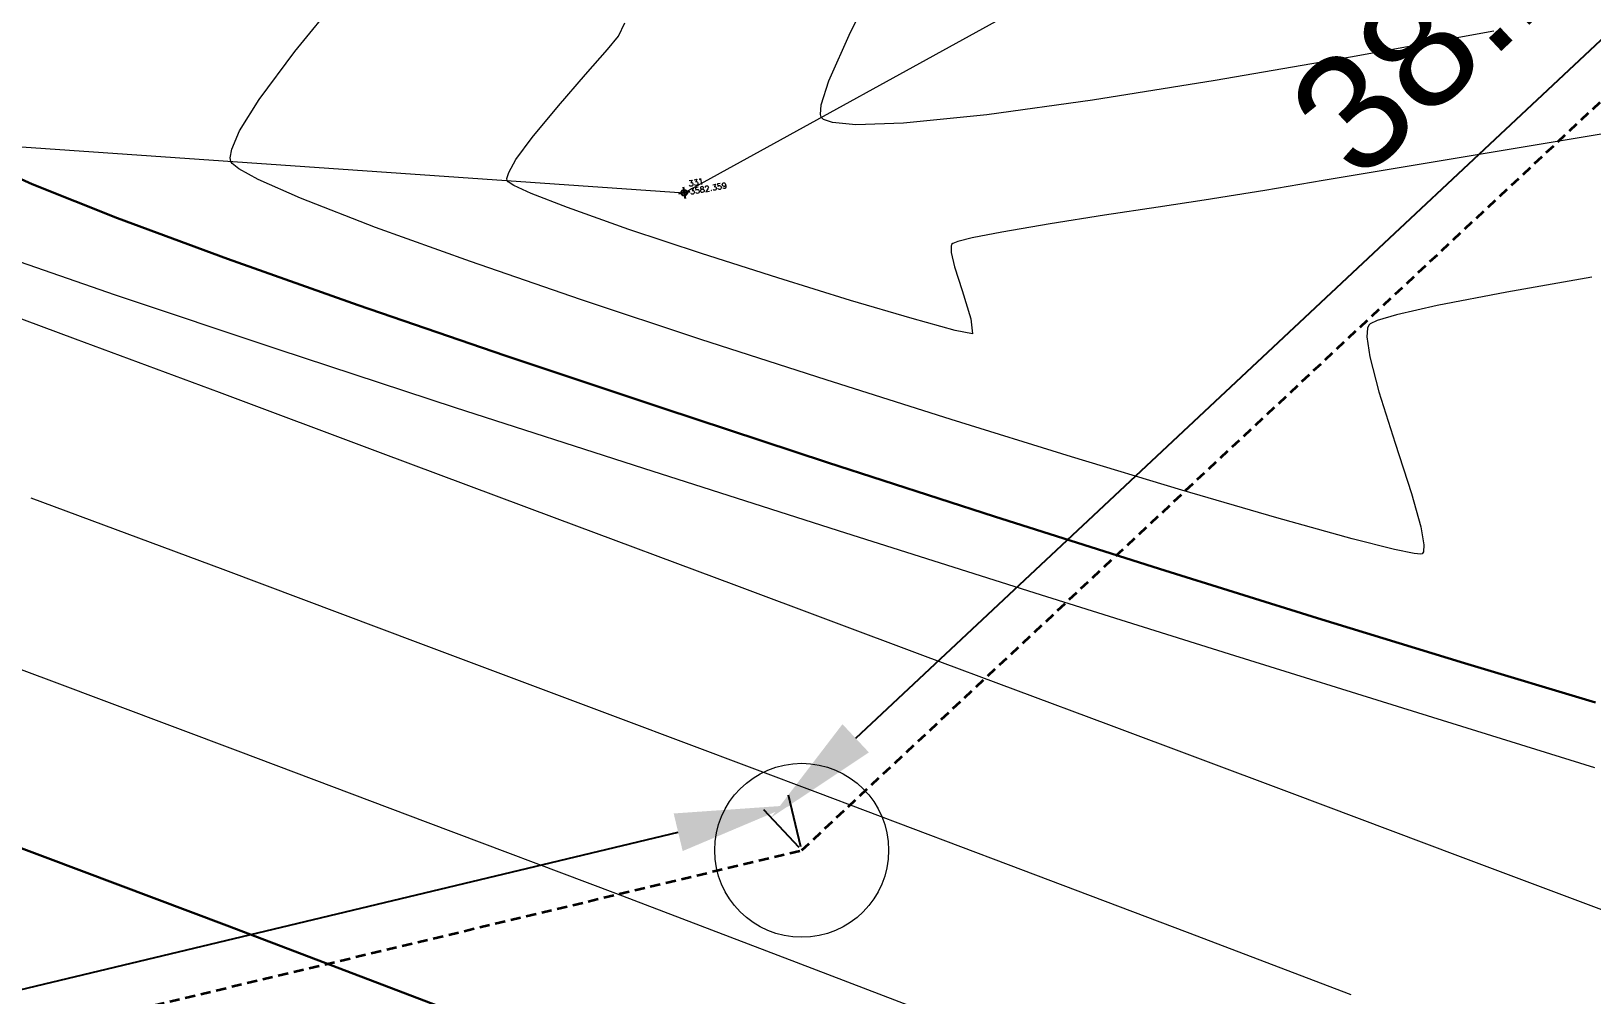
# Model space of a CAD drawing. Header units: millimetres. Extents: x 736950 to 740938, y 8500595 to 8502163.
# Drawn here: x 737953.38 to 737980.3, y 8501239.76 to 8501256.38 of the extents above; entities that cross this region are included whole.
import ezdxf

# ---------------------------------------------------------------- set-up
doc = ezdxf.new("R2010")
doc.units = ezdxf.units.MM
doc.linetypes.add('DASHED', pattern=[0.75, 0.5, -0.25])
for name, color, linetype, lineweight in [('CONT-MJR', 80, 'Continuous', 30), ('CONT-MNR', 96, 'Continuous', 15), ('COTAS', 40, 'Continuous', 5), ('PERIMETRO', 7, 'Continuous', 35), ('pista', 251, 'Continuous', 5), ('saiwite', 5, 'Continuous', 5)]:
    doc.layers.add(name, color=color, linetype=linetype, lineweight=lineweight)
doc.styles.add('5mm', font='arial.ttf', dxfattribs={"height": 3})
doc.styles.add('COTAS', font='arial.ttf')
doc.dimstyles.new('Copy of GenDist', dxfattribs={"dimtxt": 2, "dimasz": 2, "dimexe": 0.18, "dimexo": 0.0625, "dimgap": 1, "dimtad": 2, "dimdec": 3, "dimzin": 1, "dimdsep": 46, "dimtxsty": 'COTAS', "dimcen": 0.09, "dimadec": 3, "dimazin": 0, "dimtfac": 1, "dimtdec": 3, "dimtofl": 0, "dimtmove": 0, "dimatfit": 3, "dimfxl": 1, "dimtolj": 1, "dimtzin": 0, "dimarcsym": 0})

# ---------------------------------------------------------------- blocks, each defined once
blk = doc.blocks.new('*D155')
at = {"layer": 'COTAS', "color": 0, "lineweight": -2, "transparency": 16777216}
for p, q in [((737966.6579041376, 8501242.309450852), (737966.4448905829, 8501243.199841607)), ((737894.410769413, 8501225.781604614), (737964.5416599361, 8501242.55944087)), ((737892.6367909918, 8501224.600933155), (737892.4237774368, 8501225.491323913))]:
    blk.add_line(p, q, dxfattribs=at)
at = {"layer": 'COTAS', "color": 0, "transparency": 16777216}
for points in [[(737964.4641031495, 8501242.883626089), (737964.6192167227, 8501242.235255651), (737966.4867712476, 8501243.024781588)], [(737894.3332126264, 8501226.105789833), (737894.4883261996, 8501225.457419395), (737892.4656581015, 8501225.316263894)]]:
    blk.add_solid(points, dxfattribs=at)
at = {"layer": 'Defpoints', "color": 0, "transparency": 16777216}
for p in [(737966.4867712476, 8501243.024781588), (737966.6724460351, 8501242.248666123), (737892.6513328892, 8501224.540148428)]:
    blk.add_point(p, dxfattribs=at)
at = {"layer": 'COTAS', "color": 0, "transparency": 16777216, "insert": (737929.0059539131, 8501236.13619969), "char_height": 2, "attachment_point": 5, "rotation": 13.45433814943491, "style": 'COTAS'}
blk.add_mtext('\\A1;76.110', dxfattribs=at)
blk = doc.blocks.new('*D156')
at = {"layer": 'COTAS', "color": 0, "lineweight": -2, "transparency": 16777216}
for p, q in [((737994.5660146885, 8501268.467491537), (737993.9569597547, 8501269.117573736)), ((737967.6032455061, 8501244.180409221), (737992.6205072375, 8501267.618809355)), ((737966.6297145458, 8501242.294276098), (737966.020659612, 8501242.944358297))]:
    blk.add_line(p, q, dxfattribs=at)
at = {"layer": 'COTAS', "color": 0, "transparency": 16777216}
for points in [[(737992.3926059622, 8501267.862062555), (737992.8484085128, 8501267.375556154), (737994.0800264431, 8501268.986217007)], [(737967.3753442308, 8501244.42366242), (737967.8311467813, 8501243.93715602), (737966.1437263004, 8501242.813001567)]]:
    blk.add_solid(points, dxfattribs=at)
at = {"layer": 'Defpoints', "color": 0, "transparency": 16777216}
for p in [(737994.0800264431, 8501268.986217007), (737994.608746178, 8501268.421881562), (737966.6724460353, 8501242.248666123)]:
    blk.add_point(p, dxfattribs=at)
at = {"layer": 'COTAS', "color": 0, "transparency": 16777216, "insert": (737978.7295447616, 8501257.37505776), "char_height": 2, "attachment_point": 5, "rotation": 43.13375550846872, "style": 'COTAS'}
blk.add_mtext('\\A1;38.282', dxfattribs=at)

msp = doc.modelspace()

# ---------------------------------------------------------------- hatches: boundary and pattern name
at = {"layer": 'pista'}
h = msp.add_hatch(dxfattribs=at)
h.set_pattern_fill('HONEY', color=256, scale=3, angle=9.94991650582834, style=0)
h.set_pattern_definition([(9.94991650582834, (1479841.21072825, -18.49207214638591), (0.4979252195647159, 0.4170677100899267), [0.375, -0.75]), (129.9499165058283, (1479841.21072825, -18.49207214638591), (-0.6101538418184378, 0.222682034283025), [0.3749999999999999, -0.7499999999999998]), (69.94991650582834, (1479841.21072825, -18.49207214638591), (-0.112228622253722, 0.6397497443729518), [-0.75, 0.375])])
h.paths.add_polyline_path([(737744.7999806425, 8501250.923935566), (737743.4751223363, 8501250.754223157), (737756.465848178, 8501242.026572531), (737763.5739612179, 8501242.006896213), (737770.002546867, 8501243.455222024), (737769.8468594846, 8501244.342704736), (737763.4750639071, 8501242.907173423), (737756.7405500773, 8501242.925815564)])
h.paths.add_polyline_path([(737794.2809870465, 8501256.017245878), (737809.7820272583, 8501263.709828075), (737823.391616501, 8501273.483615467), (737837.0791595323, 8501280.557800073), (737851.5530432165, 8501285.77819753), (737870.8510758049, 8501293.050216693, -0.9976846880626209), (737871.0089264096, 8501292.63424804), (737865.2748787645, 8501289.581801567, 0.7845063948290762), (737866.1540430214, 8501286.121818589), (737883.2588851704, 8501291.348365877), (737897.4188924351, 8501296.516943583), (737903.2981396064, 8501301.44146652, -0.5512150924587264), (737904.1219025984, 8501301.177325813), (737906.855912117, 8501297.98174819, 0.5618964424650519), (737910.2738656431, 8501298.536066804), (737914.22079628, 8501308.558674501), (737925.6412323939, 8501300.72656757, 0.340189525830376), (737928.7023693406, 8501300.894137181), (737936.9171069289, 8501306.117412793, -0.358727273887905), (737938.1716059428, 8501305.962964654), (737943.1732157968, 8501301.051021611, 0.3417074120720416), (737946.0555081918, 8501300.709858142), (737955.8779356404, 8501307.072689936), (737971.8320576148, 8501314.464803053), (737988.5677626224, 8501323.411181662), (738023.1375471824, 8501336.282937778), (738044.4246208373, 8501357.728329657), (738061.4456776979, 8501362.208386911), (738078.9085143938, 8501363.070318012), (738112.0997810266, 8501372.051506756), (738118.6561313582, 8501373.365123207), (738128.3493353954, 8501376.976906104), (738155.2251721952, 8501366.826195797), (738176.6167526407, 8501363.543890122), (738193.8053773039, 8501353.328603027), (738204.7313956148, 8501340.877429372), (738207.705198212, 8501335.751671141), (738214.35685511, 8501331.742925933), (738229.9282901662, 8501313.374534177), (738233.5603594936, 8501308.186787868), (738234.53883727, 8501308.358438132), (738230.6417003467, 8501313.924784988), (738214.9478837823, 8501332.43754055), (738208.3676942562, 8501336.403214611), (738205.4657963786, 8501341.405035153), (738194.387784551, 8501354.029418997), (738176.9261677533, 8501364.406946706), (738155.4549153853, 8501367.70147717), (738128.3514754312, 8501377.93815071), (738118.4090486554, 8501374.233504975), (738111.8936108743, 8501372.928085677), (738078.7671659255, 8501363.964436961), (738061.3074614278, 8501363.102660457), (738043.958527311, 8501358.536303693), (738022.6381405202, 8501337.057350922), (737988.196920163, 8501324.233464561), (737971.4304040315, 8501315.270615296), (737955.4419368334, 8501307.862588815), (737945.5806043665, 8501301.47455489, -0.3391433520832071), (737943.8038299843, 8501301.693147572), (737938.8116631231, 8501306.59581691, 0.3560082385246841), (737936.4342009705, 8501306.876887502), (737928.158540546, 8501301.61487459, -0.3502196171718997), (737926.1502499409, 8501301.468794718), (737914.5128481541, 8501309.44969617, 0.4302069892023044), (737913.4330382891, 8501309.014522241), (737909.4507249827, 8501298.90206584, -0.5704007069138802), (737907.5397775185, 8501298.566836312), (737904.9064502402, 8501301.644734057, 0.4931454261128044), (737902.7202336333, 8501302.131411942), (737896.9620044216, 8501297.308254998), (737882.9728831241, 8501292.20205278), (737866.0373022418, 8501287.027224885, -0.7384715771871906), (737865.6977918843, 8501288.787355538), (737871.5108758068, 8501291.881875956, 0.9119586051647783), (737870.5337161538, 8501293.892406015), (737851.2416702455, 8501286.62264278), (737836.7183275839, 8501281.384406622), (737822.9200107896, 8501274.252970394), (737809.3164408724, 8501264.483505804), (737793.8201376351, 8501256.79327439), (737778.9884914039, 8501246.402265295), (737769.846859484, 8501244.34270474), (737770.0025468671, 8501243.455222024), (737779.3594973255, 8501245.563292695)])
h.paths.add_polyline_path([(738260.5182952256, 8501271.251537092), (738234.538837269, 8501308.358438132), (738233.56035949, 8501308.186787868), (738259.6897886079, 8501270.86568047), (738269.3749442189, 8501234.589470252), (738274.5057655985, 8501215.583008338), (738279.7983711922, 8501189.602392923), (738280.7089290785, 8501189.641305126), (738275.382018582, 8501215.790318219), (738270.2441657205, 8501234.822827347)])

# ---------------------------------------------------------------- linework, layer by layer
at = {"linetype": 'Continuous', "extrusion": (-0.172787269436437, 0.9849591664230046, 0), "elevation": 8245876.754062787}
msp.add_lwpolyline([(-2195773.538162656, 0), (-2195773.338162655, 0)], dxfattribs=at)
at = {"linetype": 'Continuous', "extrusion": (0.9849591664230046, 0.172787269436437, 0), "elevation": 2195773.438162655}
msp.add_lwpolyline([(8245876.854062786, 0), (8245876.654062786, 0)], dxfattribs=at)
at = {"linetype": 'Continuous'}
msp.add_circle((737964.6468625638, 8501253.590789696), 0.05, dxfattribs=at)
at = {"layer": 'CONT-MJR', "extrusion": (-0.4114499219552685, -0.9114323681563014, 0), "elevation": -8051948.69426922}
msp.add_lwpolyline([(-2825245.575773727, 3585.00000000001), (-2825246.469669584, 3585.00000000001)], dxfattribs=at)
at = {"layer": 'CONT-MJR', "extrusion": (0.3700533160725001, 0.9290105183816524, 0), "elevation": 8170836.24368775}
msp.add_lwpolyline([(2460349.085952552, 3585.000000000013), (2460350.669602095, 3585.000000000013)], dxfattribs=at)
at = {"layer": 'CONT-MJR', "extrusion": (-0.3471235271087534, -0.9378194159472166, 0), "elevation": -8228801.762512946}
msp.add_lwpolyline([(-2258914.54881708, 3585), (-2258916.576408394, 3585)], dxfattribs=at)
at = {"layer": 'CONT-MJR'}
for points, elevation in [([(737959.0225885808, 8501251.651018854), (737956.7688359182, 8501252.448487978)], 3585), ([(737961.55053014, 8501250.784050664), (737959.0225885808, 8501251.651018854)], 3585), ([(737967.1167829002, 8501248.93819871), (737964.2746113341, 8501249.871728813)], 3585), ([(737969.9989955759, 8501248.007605761), (737967.1167829002, 8501248.93819871)], 3585), ([(737975.5713472072, 8501246.251812965), (737972.8432000991, 8501247.104095377)], 3585), ([(737978.1053876381, 8501245.474903928), (737975.5713472072, 8501246.251812965)], 3585), ([(737980.3672721289, 8501244.797513679), (737978.1053876381, 8501245.474903928)], 3585), ([(737953.6231773907, 8501242.13089942), (737950.507616287, 8501243.29794676)], 3590)]:
    msp.add_lwpolyline(points, dxfattribs=dict(at, elevation=elevation))
at = {"layer": 'CONT-MJR', "extrusion": (-0.3175729348851872, -0.9482338482823784, 0), "elevation": -8295530.361608231}
msp.add_lwpolyline([(-2000004.167947621, 3585.000000000003), (-2000007.040742342, 3585.000000000003)], dxfattribs=at)
at = {"layer": 'CONT-MJR', "extrusion": (-0.3027582168266909, -0.9530673964331811, 0), "elevation": -8325688.786009092}
msp.add_lwpolyline([(-1870484.557731878, 3585.000000000006), (-1870487.541995669, 3585.000000000006)], dxfattribs=at)
at = {"layer": 'CONT-MJR', "extrusion": (-0.3527980944783646, -0.9356994734060905, 0), "elevation": -8214956.417250654}
msp.add_lwpolyline([(-2308715.859843644, 3590.00000000001), (-2308719.207875309, 3590.00000000001)], dxfattribs=at)
at = {"layer": 'CONT-MJR', "extrusion": (0.3547476023517392, 0.934962105449035, 0), "elevation": 8210126.527085016}
msp.add_lwpolyline([(2325829.942442186, 3590.000000000013), (2325833.241674092, 3590.000000000013)], dxfattribs=at)
at = {"layer": 'CONT-MJR', "extrusion": (0.3567580786924762, 0.9341968065068801, 0), "elevation": 8205104.188074804}
msp.add_lwpolyline([(2343483.0632021, 3590.000000000003), (2343486.243770806, 3590.000000000003)], dxfattribs=at)
at = {"layer": 'CONT-MNR'}
for points, elevation in [([(737967.5146612774, 8501256.36176445), (737968.26038349, 8501257.826290738)], 3582), ([(737963.3243733946, 8501256.059171475), (737963.5113921682, 8501256.287526468)], 3583), ([(737978.6093766805, 8501256.375771694), (737976.1388206548, 8501255.926437547)], 3582), ([(737957.3143749536, 8501255.196468137), (737957.9284101559, 8501256.023861239)], 3584), ([(737976.1388206548, 8501255.926437547), (737973.8042137538, 8501255.523528589)], 3582), ([(737973.8042137538, 8501255.523528589), (737971.6867026815, 8501255.186644245)], 3582), ([(737967.0105507567, 8501254.89134162), (737966.9939482689, 8501254.938970387)], 3582), ([(737967.0508532472, 8501254.854205377), (737967.0105507567, 8501254.89134162)], 3582), ([(737967.2036010553, 8501254.798988324), (737967.0508532472, 8501254.854205377)], 3582), ([(737968.4275548382, 8501254.789347127), (737967.603342231, 8501254.761449385)], 3582), ([(737956.8152587562, 8501254.190008529), (737956.840918835, 8501254.343589721)], 3584), ([(737956.84626266, 8501254.094084913), (737956.8238948779, 8501254.131167669)], 3584), ([(737961.5881732536, 8501253.838141754), (737961.6189477614, 8501253.941206137)], 3583), ([(737961.5910902697, 8501253.801869698), (737961.5881732536, 8501253.838141754)], 3583), ([(737962.6304537536, 8501253.333148805), (737962.0048031062, 8501253.576510558)], 3583), ([(737974.6586961302, 8501253.630151615), (737974.1551452542, 8501253.54562109)], 3583), ([(737975.6680359102, 8501253.798929615), (737974.6586961302, 8501253.630151615)], 3583), ([(737974.1551452542, 8501253.54562109), (737973.6155561454, 8501253.460710442)], 3583), ([(737960.9580352472, 8501252.402309319), (737959.3180410689, 8501252.992956396)], 3584), ([(737954.8354224386, 8501251.826046864), (737952.364578373, 8501252.678689452)], 3586), ([(737969.2589595394, 8501252.698444959), (737969.2478845302, 8501252.666178053)], 3583), ([(737969.2520897783, 8501252.557955656), (737969.3091316989, 8501252.31247426)], 3583), ([(737969.2772650309, 8501252.71313398), (737969.2589595394, 8501252.698444959)], 3583), ([(737967.5130058123, 8501251.733052878), (737966.2600936008, 8501252.120312179)], 3583), ([(737980.3012059664, 8501252.133123176), (737978.8346105597, 8501251.876024202)], 3584), ([(737968.5752981952, 8501251.418034328), (737967.5130058123, 8501251.733052878)], 3583), ([(737969.4374596097, 8501251.902962834), (737969.5909533738, 8501251.41540384)], 3583), ([(737978.8346105597, 8501251.876024202), (737977.633122057, 8501251.64344489)], 3584), ([(737976.9348218883, 8501251.484189287), (737976.6004564622, 8501251.38496234)], 3584), ([(737977.633122057, 8501251.64344489), (737976.9348218883, 8501251.484189287)], 3584), ([(737969.6188971727, 8501251.15767381), (737969.3196891741, 8501251.213495113)], 3583), ([(737976.432494262, 8501251.25578831), (737976.4207655843, 8501251.102355752)], 3584), ([(737976.4805770463, 8501251.330071708), (737976.4541185156, 8501251.306331506)], 3584), ([(737967.0918961879, 8501250.360740718), (737964.9315312312, 8501251.060194151)], 3584), ([(737976.4704771804, 8501250.761119353), (737976.6302086934, 8501250.154152028)], 3584), ([(737962.4060985256, 8501247.985158795), (737959.4055112266, 8501249.10522986)], 3587), ([(737976.1671536549, 8501247.619808083), (737974.8708725511, 8501247.980458915)], 3584), ([(737970.6983528015, 8501246.685908064), (737967.3048549201, 8501247.759371376)], 3586), ([(737977.3544097382, 8501247.824835034), (737977.4062269805, 8501247.519577926)], 3584), ([(737977.3962362964, 8501247.39584256), (737977.3755813087, 8501247.361861259)], 3584), ([(737977.4062269805, 8501247.519577926), (737977.3962362964, 8501247.39584256)], 3584), ([(737977.3523301117, 8501247.35548542), (737977.2359188406, 8501247.365637168)], 3584), ([(737960.1043381129, 8501245.811575767), (737956.6899281184, 8501247.089628132)], 3588), ([(737968.7642753739, 8501245.6089037), (737965.5513942715, 8501246.810149057)], 3587), ([(737974.0541568696, 8501245.632619714), (737970.6983528015, 8501246.685908064)], 3586), ([(737971.967618742, 8501244.410125786), (737968.7642753739, 8501245.6089037)], 3587), ([(737956.9491909615, 8501243.96057659), (737953.6906603661, 8501245.182320945)], 3589), ([(737966.9524134913, 8501243.238224005), (737963.5500602503, 8501244.518413778)], 3588), ([(737978.0371999159, 8501242.134784492), (737975.0843012863, 8501243.242518364)], 3587), ([(737973.328289121, 8501240.829088483), (737970.2367167949, 8501241.999088293)], 3588), ([(737969.5108074414, 8501239.194278479), (737966.5801061575, 8501240.314894978)], 3589)]:
    msp.add_lwpolyline(points, dxfattribs=dict(at, elevation=elevation))
at = {"layer": 'CONT-MNR', "extrusion": (0.7757625366535448, -0.6310249493679768, 0), "elevation": -4792024.53753419}
msp.add_lwpolyline([(7060625.802222544, 3584), (7060626.996028879, 3584)], dxfattribs=at)
at = {"layer": 'CONT-MNR', "extrusion": (0.9062952522114669, -0.4226451417193312, 0), "elevation": -2924201.841753955}
msp.add_lwpolyline([(8016544.904074155, 3583), (8016545.158920215, 3583)], dxfattribs=at)
at = {"layer": 'CONT-MNR', "extrusion": (0.9143158701595673, -0.4050018389765079, 0), "elevation": -2768289.04980832}
msp.add_lwpolyline([(8071710.887554637, 3582), (8071711.80839896, 3582)], dxfattribs=at)
at = {"layer": 'CONT-MNR', "extrusion": (0.7499348337979226, -0.6615117119571521, 0), "elevation": -5070256.046475711}
msp.add_lwpolyline([(6863558.856323499, 3583), (6863559.431876178, 3583)], dxfattribs=at)
at = {"layer": 'CONT-MNR', "extrusion": (0.7538735260240553, -0.6570195634530666, 0), "elevation": -5029160.534816311}
msp.add_lwpolyline([(6893726.932701582, 3583.00000000001), (6893727.646642748, 3583.00000000001)], dxfattribs=at)
at = {"layer": 'CONT-MNR', "extrusion": (0.9518941711835727, -0.306426968243233, 0), "elevation": -1902547.33447405}
msp.add_lwpolyline([(8318428.174616565, 3582), (8318428.610960279, 3582)], dxfattribs=at)
at = {"layer": 'CONT-MNR', "extrusion": (0.8488753515255273, -0.528593073708323, 0), "elevation": -3867270.840029075}
msp.add_lwpolyline([(7606584.480409957, 3584.000000000003), (7606585.118381102, 3584.000000000003)], dxfattribs=at)
at = {"layer": 'CONT-MNR', "extrusion": (-0.7714973943214821, 0.6362324815310546, 0), "elevation": 4839438.495374448}
msp.add_lwpolyline([(-7028211.135858584, 3583.000000000013), (-7028211.846344482, 3583.000000000013)], dxfattribs=at)
at = {"layer": 'CONT-MNR', "extrusion": (0.9964097432197773, -0.08466181911994128, 0), "elevation": 15585.79500904691}
msp.add_lwpolyline([(8533210.878943484, 3582.000000000013), (8533211.045038262, 3582.000000000013)], dxfattribs=at)
at = {"layer": 'CONT-MNR', "extrusion": (0.1009053014210168, -0.9948960348424019, 0), "elevation": -8383399.754484822}
msp.add_lwpolyline([(1592024.986655225, 3582.000000000003), (1592023.539389126, 3582.000000000003)], dxfattribs=at)
at = {"layer": 'CONT-MNR', "extrusion": (0.1368119661278903, -0.990597035087538, 0), "elevation": -8320354.825007834}
msp.add_lwpolyline([(1894106.00146595, 3582), (1894104.164928513, 3582)], dxfattribs=at)
at = {"layer": 'CONT-MNR', "extrusion": (0.9161289132285365, -0.4008837915739433, 0), "elevation": -2731951.475712168}
msp.add_lwpolyline([(8084079.839277703, 3584.000000000003), (8084080.179099349, 3584.000000000003)], dxfattribs=at)
at = {"layer": 'CONT-MNR', "extrusion": (-0.09349675107694697, -0.9956195847501471, 0), "elevation": -8533013.308761999}
msp.add_lwpolyline([(-60104.70147429011, 3582.000000000004), (-60105.10297420272, 3582.000000000004)], dxfattribs=at)
at = {"layer": 'CONT-MNR', "extrusion": (0.8070334421426864, -0.590505735165483, 0), "elevation": -4424479.531457616}
msp.add_lwpolyline([(7296567.049836029, 3583.000000000013), (7296567.521542666, 3583.000000000013)], dxfattribs=at)
at = {"layer": 'CONT-MNR', "extrusion": (0.164353113990098, -0.9864015682883711, 0), "elevation": -8264361.481357888}
msp.add_lwpolyline([(2125153.029620519, 3583.000000000013), (2125151.072775524, 3583.000000000013)], dxfattribs=at)
at = {"layer": 'CONT-MNR', "extrusion": (0.9894001121865301, 0.1452150749932038, 0), "elevation": 1964644.820544205}
msp.add_lwpolyline([(8303979.335579858, 3584.00000000001), (8303979.395051108, 3584.00000000001)], dxfattribs=at)
at = {"layer": 'CONT-MNR', "extrusion": (0.8687105999015184, -0.4953199911357747, 0), "elevation": -3569765.946100788}
msp.add_lwpolyline([(7750656.553736076, 3583), (7750656.806174509, 3583)], dxfattribs=at)
at = {"layer": 'CONT-MNR', "extrusion": (0.1645136864042694, -0.9863748004616084, 0), "elevation": -8264015.422216348}
msp.add_lwpolyline([(2126496.385616746, 3583), (2126494.639138808, 3583)], dxfattribs=at)
at = {"layer": 'CONT-MNR', "extrusion": (0.6309139948309803, 0.7758527767085801, 0), "elevation": 7061308.896289416}
msp.add_lwpolyline([(4791014.165443622, 3584.000000000003), (4791014.31330835, 3584.000000000003)], dxfattribs=at)
at = {"layer": 'CONT-MNR', "extrusion": (-0.4808450064028053, -0.8768056111918343, 0), "elevation": -7808790.129693392}
msp.add_lwpolyline([(-3440740.346275781, 3584.000000000006), (-3440740.730235368, 3584.000000000006)], dxfattribs=at)
at = {"layer": 'CONT-MNR', "extrusion": (0.1646847330275584, -0.9863462570049334, 0), "elevation": -8263646.538551874}
msp.add_lwpolyline([(2127927.685518352, 3583.00000000001), (2127926.250204178, 3583.00000000001)], dxfattribs=at)
at = {"layer": 'CONT-MNR', "extrusion": (0.4037614822671163, 0.9148642879889134, 0), "elevation": 8075452.251889057}
msp.add_lwpolyline([(2757347.269620335, 3584.000000000013), (2757348.064272431, 3584.000000000013)], dxfattribs=at)
at = {"layer": 'CONT-MNR', "extrusion": (0.8021779054535002, 0.5970850927650393, 0), "elevation": 5667948.398354447}
msp.add_lwpolyline([(6378892.07398789, 3583.000000000013), (6378892.103439281, 3583.000000000013)], dxfattribs=at)
at = {"layer": 'CONT-MNR', "extrusion": (-0.5448543676149511, -0.8385306900113506, 0), "elevation": -7530643.802251786}
msp.add_lwpolyline([(-4013141.675259649, 3583), (-4013141.794355243, 3583)], dxfattribs=at)
at = {"layer": 'CONT-MNR', "extrusion": (-0.4193299164736196, -0.9078339171622899, 0), "elevation": -8027175.880988305}
msp.add_lwpolyline([(-2894883.014621895, 3583.00000000001), (-2894883.340961916, 3583.00000000001)], dxfattribs=at)
at = {"layer": 'CONT-MNR', "extrusion": (0.3620547045580838, 0.9321568488764961, 0), "elevation": 8191682.844285361}
msp.add_lwpolyline([(2390024.808234145, 3584), (2390026.195769304, 3584)], dxfattribs=at)
at = {"layer": 'CONT-MNR', "extrusion": (-0.332860000111386, -0.9429762565016409, 0), "elevation": -8262118.284919803}
msp.add_lwpolyline([(-2133844.821467348, 3583.000000000013), (-2133845.94671545, 3583.000000000013)], dxfattribs=at)
at = {"layer": 'CONT-MNR', "extrusion": (0.1498684240757491, -0.9887059499492513, 0), "elevation": -8294640.936655222}
msp.add_lwpolyline([(2003707.561537784, 3583), (2003706.624680714, 3583)], dxfattribs=at)
at = {"layer": 'CONT-MNR', "extrusion": (0.1488856434339707, -0.9888544206197657, 0), "elevation": -8296628.388843234}
msp.add_lwpolyline([(1995463.06353659, 3583.000000000003), (1995462.261642874, 3583.000000000003)], dxfattribs=at)
at = {"layer": 'CONT-MNR', "extrusion": (0.1681341361765431, -0.985764126072849, 0), "elevation": -8256152.176934132}
msp.add_lwpolyline([(2156816.133749701, 3583.00000000001), (2156815.288948097, 3583.00000000001)], dxfattribs=at)
at = {"layer": 'CONT-MNR', "extrusion": (0.155557641548959, -0.9878268168842785, 0), "elevation": -8282968.721265305}
msp.add_lwpolyline([(2051423.327440463, 3583.00000000001), (2051422.376313065, 3583.00000000001)], dxfattribs=at)
at = {"layer": 'CONT-MNR', "extrusion": (0.3159477488190697, 0.9487765912037259, 0), "elevation": 8298947.770070894}
msp.add_lwpolyline([(1985787.738805252, 3583), (1985789.058723082, 3583)], dxfattribs=at)
at = {"layer": 'CONT-MNR', "extrusion": (0.2448799803087939, -0.969553399892943, 0), "elevation": -8061704.580991674}
msp.add_lwpolyline([(2797287.570417895, 3583.000000000012), (2797287.313326266, 3583.000000000012)], dxfattribs=at)
at = {"layer": 'CONT-MNR', "extrusion": (0.1935012033573811, -0.9811000378652758, 0), "elevation": -8197781.445769761}
msp.add_lwpolyline([(2369025.1849078, 3583.00000000001), (2369024.666437543, 3583.00000000001)], dxfattribs=at)
at = {"layer": 'CONT-MNR', "extrusion": (-0.3048159807692871, -0.952411265088595, 0), "elevation": -8321632.196088708}
msp.add_lwpolyline([(-1888470.123451496, 3583.00000000001), (-1888471.505470496, 3583.00000000001)], dxfattribs=at)
at = {"layer": 'CONT-MNR', "extrusion": (0.9992459025175172, 0.03882816377260906, 0), "elevation": 1067500.777927242}
msp.add_lwpolyline([(8466187.902128529, 3583.000000000003), (8466187.793824458, 3583.000000000003)], dxfattribs=at)
at = {"layer": 'CONT-MNR', "extrusion": (0.3621847108442198, -0.9321063433056814, 0), "elevation": -7656790.390658672}
msp.add_lwpolyline([(3766889.695490855, 3583.000000000004), (3766889.600223518, 3583.000000000004)], dxfattribs=at)
at = {"layer": 'CONT-MNR', "extrusion": (-0.3249869451352898, -0.9457185022466421, 0), "elevation": -8279619.366513632}
msp.add_lwpolyline([(-2064890.707025821, 3584.000000000009), (-2064892.716100959, 3584.000000000009)], dxfattribs=at)
at = {"layer": 'CONT-MNR', "extrusion": (0.9542437802762194, 0.2990297774539358, 0), "elevation": 3246330.210352598}
msp.add_lwpolyline([(7891592.345459903, 3583), (7891591.916312305, 3583)], dxfattribs=at)
at = {"layer": 'CONT-MNR', "extrusion": (-0.3488338495325543, -0.9371845844977922, 0), "elevation": -8224664.83362106}
msp.add_lwpolyline([(-2273924.884514305, 3587.000000000013), (-2273927.129241172, 3587.000000000013)], dxfattribs=at)
at = {"layer": 'CONT-MNR', "extrusion": (-0.3178074570507944, -0.9481552722222808, 0), "elevation": -8295034.289019569}
msp.add_lwpolyline([(-2002062.499896585, 3586.000000000003), (-2002065.456716664, 3586.000000000003)], dxfattribs=at)
at = {"layer": 'CONT-MNR', "extrusion": (-0.3154175155713601, -0.9489529971873165, 0), "elevation": -8300054.73869547}
msp.add_lwpolyline([(-1981149.455059137, 3584.00000000001), (-1981151.640074054, 3584.00000000001)], dxfattribs=at)
at = {"layer": 'CONT-MNR', "extrusion": (-0.2649537894533725, -0.9642611106200945, 0), "elevation": -8392953.704537205}
msp.add_lwpolyline([(-1540843.608303574, 3583.000000000003), (-1540844.380284287, 3583.000000000003)], dxfattribs=at)
at = {"layer": 'CONT-MNR', "extrusion": (0.9941735728332959, 0.107791034320483, 0), "elevation": 1650028.547965293}
msp.add_lwpolyline([(8372172.987700232, 3583.00000000001), (8372172.728459752, 3583.00000000001)], dxfattribs=at)
at = {"layer": 'CONT-MNR', "extrusion": (0.9193893036973505, -0.3933488378613837, 0), "elevation": -2665469.663416007}
msp.add_lwpolyline([(8106241.699680897, 3584.000000000003), (8106241.644706146, 3584.000000000003)], dxfattribs=at)
at = {"layer": 'CONT-MNR', "extrusion": (0.4163155990914302, -0.9092201724297276, 0), "elevation": -7422278.079569435}
msp.add_lwpolyline([(4210186.77527358, 3584.00000000001), (4210186.643424968, 3584.00000000001)], dxfattribs=at)
at = {"layer": 'CONT-MNR', "extrusion": (0.3491876868034408, 0.937052805014137, 0), "elevation": 8223805.658826596}
msp.add_lwpolyline([(2277027.544823421, 3587.00000000001), (2277030.191206976, 3587.00000000001)], dxfattribs=at)
at = {"layer": 'CONT-MNR', "extrusion": (0.3119240644989836, 0.9501070350157576, 0), "elevation": 8307285.01972102}
msp.add_lwpolyline([(1950602.762556124, 3586.000000000003), (1950605.985487915, 3586.000000000003)], dxfattribs=at)
at = {"layer": 'CONT-MNR', "extrusion": (0.9895545218677857, 0.1441591074161391, 0), "elevation": 1955800.675036462}
msp.add_lwpolyline([(8306065.447757918, 3584.000000000006), (8306065.102919515, 3584.000000000006)], dxfattribs=at)
at = {"layer": 'CONT-MNR', "extrusion": (-0.3016874259489801, -0.9534068895410179, 0), "elevation": -8327786.056032487}
msp.add_lwpolyline([(-1861135.162733357, 3584.000000000013), (-1861137.429011332, 3584.000000000013)], dxfattribs=at)
at = {"layer": 'CONT-MNR', "extrusion": (-0.3494662584127186, -0.9369489496397416, 0), "elevation": -8223128.332075398}
msp.add_lwpolyline([(-2279469.426768639, 3587.000000000013), (-2279472.392518014, 3587.000000000013)], dxfattribs=at)
at = {"layer": 'CONT-MNR', "extrusion": (0.9530777605526227, 0.3027255891727648, 0), "elevation": 3276895.075680204}
msp.add_lwpolyline([(7878948.048641195, 3584), (7878947.120800454, 3584)], dxfattribs=at)
at = {"layer": 'CONT-MNR', "extrusion": (0.3075772078692407, 0.9515231269913317, 0), "elevation": 8316115.762093942}
msp.add_lwpolyline([(1912600.615855269, 3586), (1912604.027922553, 3586)], dxfattribs=at)
at = {"layer": 'CONT-MNR', "extrusion": (-0.2956277622226267, -0.9553032116575564, 0), "elevation": -8339435.318302225}
msp.add_lwpolyline([(-1808218.849526204, 3584.000000000006), (-1808221.02102177, 3584.000000000006)], dxfattribs=at)
at = {"layer": 'CONT-MNR', "extrusion": (0.95136845303824, 0.3080552978989753, 0), "elevation": 3320942.828617837}
msp.add_lwpolyline([(7860482.669559094, 3584.00000000001), (7860481.755058637, 3584.00000000001)], dxfattribs=at)
at = {"layer": 'CONT-MNR', "extrusion": (-0.2890599179722211, -0.957311006842548, 0), "elevation": -8351657.204444158}
msp.add_lwpolyline([(-1750900.28823474, 3584.000000000013), (-1750902.274652848, 3584.000000000013)], dxfattribs=at)
at = {"layer": 'CONT-MNR', "extrusion": (-0.3042388823642445, -0.9525957707536579, 0), "elevation": -8322771.0097566}
msp.add_lwpolyline([(-1883425.583453412, 3586.000000000003), (-1883429.10763118, 3586.000000000003)], dxfattribs=at)
at = {"layer": 'CONT-MNR', "extrusion": (-0.2807759816042594, -0.9597733316539716, 0), "elevation": -8366476.716190167}
msp.add_lwpolyline([(-1678657.646080322, 3584), (-1678659.357145497, 3584)], dxfattribs=at)
at = {"layer": 'CONT-MNR', "extrusion": (-0.3496842325382523, -0.9368676200585299, 0), "elevation": -8222594.947153409}
msp.add_lwpolyline([(-2281384.33635544, 3588.00000000001), (-2281387.867715411, 3588.00000000001)], dxfattribs=at)
at = {"layer": 'CONT-MNR', "extrusion": (0.9626995977214626, 0.2705725125487324, 0), "elevation": 3010654.485982864}
msp.add_lwpolyline([(7984472.071376354, 3584), (7984471.474112435, 3584)], dxfattribs=at)
at = {"layer": 'CONT-MNR', "extrusion": (-0.3499543867603611, -0.9367667410765498, 0), "elevation": -8221939.5514192}
msp.add_lwpolyline([(-2283747.029537818, 3587), (-2283750.387146075, 3587)], dxfattribs=at)
at = {"layer": 'CONT-MNR', "extrusion": (-0.2454907231138048, -0.9693989399958417, 0), "elevation": -8422266.734199442}
msp.add_lwpolyline([(-1371583.358574455, 3584.00000000001), (-1371584.111375253, 3584.00000000001)], dxfattribs=at)
at = {"layer": 'CONT-MNR', "extrusion": (-0.2004633989052115, -0.9797011920475396, 0), "elevation": -8476619.603032703}
msp.add_lwpolyline([(-981191.7641159659, 3584), (-981192.1101407463, 3584)], dxfattribs=at)
at = {"layer": 'CONT-MNR', "extrusion": (0.2644529780332701, -0.9643985806757157, 0), "elevation": -8003430.575058521}
msp.add_lwpolyline([(2959884.515423096, 3584.00000000001), (2959884.491313566, 3584.00000000001)], dxfattribs=at)
at = {"layer": 'CONT-MNR', "extrusion": (0.3493975052360806, 0.9369745905491798, 0), "elevation": 8223289.902359845}
msp.add_lwpolyline([(2278870.000952435, 3589), (2278873.380931216, 3589)], dxfattribs=at)
at = {"layer": 'CONT-MNR', "extrusion": (-0.3513654976671305, -0.9362383708485409, 0), "elevation": -8218486.248131933}
msp.add_lwpolyline([(-2296134.219148412, 3588.00000000001), (-2296137.899538197, 3588.00000000001)], dxfattribs=at)
at = {"layer": 'CONT-MNR', "extrusion": (-0.2977135323938451, -0.9546552532875829, 0), "elevation": -8335463.665146587}
msp.add_lwpolyline([(-1826421.661321777, 3586.000000000013), (-1826425.059444174, 3586.000000000013)], dxfattribs=at)
at = {"layer": 'CONT-MNR', "extrusion": (-0.2962582827107968, -0.9551078629794907, 0), "elevation": -8338237.46962601}
msp.add_lwpolyline([(-1813713.010170546, 3586), (-1813716.21210405, 3586)], dxfattribs=at)
at = {"layer": 'CONT-MNR', "extrusion": (-0.3508208791911045, -0.9364425827158762, 0), "elevation": -8219823.246215501}
msp.add_lwpolyline([(-2291342.334634668, 3587.00000000001), (-2291345.662849982, 3587.00000000001)], dxfattribs=at)
at = {"layer": 'CONT-MNR', "extrusion": (-0.3525845437620755, -0.9357799631858383, 0), "elevation": -8215485.974708744}
msp.add_lwpolyline([(-2306838.390664782, 3589.000000000006), (-2306841.896503345, 3589.000000000006)], dxfattribs=at)
at = {"layer": 'CONT-MNR', "extrusion": (0.3530013871895314, 0.9356227982698297, 0), "elevation": 8214460.345221608}
msp.add_lwpolyline([(2310488.440595257, 3588.000000000003), (2310491.95088093, 3588.000000000003)], dxfattribs=at)
at = {"layer": 'CONT-MNR', "extrusion": (-0.3540367362249902, -0.9352315164723423, 0), "elevation": -8211895.15635965}
msp.add_lwpolyline([(-2319585.105765835, 3589.000000000013), (-2319588.56313744, 3589.000000000013)], dxfattribs=at)
at = {"layer": 'CONT-MNR', "extrusion": (0.3517771181222011, 0.9360837885390598, 0), "elevation": 8217478.731980626}
msp.add_lwpolyline([(2299730.2845452, 3587.000000000013), (2299733.181712802, 3587.000000000013)], dxfattribs=at)
at = {"layer": 'CONT-MNR', "extrusion": (-0.3555229199887145, -0.9346675630205095, 0), "elevation": -8208197.601188026}
msp.add_lwpolyline([(-2332632.35525884, 3589), (-2332635.689897751, 3589)], dxfattribs=at)
at = {"layer": 'CONT-MNR', "extrusion": (-0.3551023927386396, -0.9348274122378382, 0), "elevation": -8209249.059720208}
msp.add_lwpolyline([(-2328930.241821724, 3588), (-2328933.262871675, 3588)], dxfattribs=at)
at = {"layer": 'COTAS'}
msp.add_circle((737966.6724460353, 8501242.248666123), 1.5, dxfattribs=at)
at = {"layer": 'PERIMETRO', "linetype": 'DASHED', "ltscale": 0.35}
msp.add_lwpolyline([(737683.200969866, 8501281.329551859), (737744.6024409891, 8501182.423775388), (737752.754863814, 8501178.840202238), (737760.1534312089, 8501181.935448542), (737818.0712830903, 8501217.512164854), (737892.6513328891, 8501224.540148428), (737966.6724460352, 8501242.248666123), (737994.6087461784, 8501268.421881564), (738169.7309229737, 8501324.89666196), (738221.1104446506, 8501260.626977284), (738220.501630505, 8501242.23256058), (738236.8284346196, 8501144.032219619), (738320.8206677334, 8501132.278902221)], dxfattribs=at)
at = {"layer": 'saiwite'}
for p, q in [((737964.6468625638, 8501253.590789696), (738003.6707631473, 8501275.062576493)), ((737941.7214199239, 8501255.174383635), (737964.6468625638, 8501253.590789696))]:
    msp.add_line(p, q, dxfattribs=at)

# ---------------------------------------------------------------- texts
at = {"color": 2, "insert": (737964.7125288993, 8501253.795210663), "char_height": 0.1, "width": 0.3666666666666667, "attachment_point": 1, "rotation": 9.94991650582834, "style": '5mm'}
msp.add_mtext('\\Ftxt.shx;\\W1.0000000000;\\T1.0000000000;\\o\\l331', dxfattribs=at)
at = {"color": 1, "insert": (737964.7367191172, 8501253.65731638), "char_height": 0.1, "width": 0.8333333333333334, "attachment_point": 1, "rotation": 9.94991650582834, "style": '5mm'}
msp.add_mtext('\\Ftxt.shx;\\W1.0000000000;\\T1.0000000000;\\o\\l3582.359', dxfattribs=at)

# ---------------------------------------------------------------- dimensions: what is measured, and where the dimension line sits
at = {"layer": 'COTAS'}
for p1, p2, distance, picture, middle in [((737966.6724460353, 8501242.248666123), (737994.6087461784, 8501268.421881562), 0.77331691624287, '*D156', (737978.7295447616, 8501257.37505776)), ((737892.6513328891, 8501224.540148428), (737966.6724460353, 8501242.248666123), 0.798016505607991, '*D155', (737929.0059539131, 8501236.13619969))]:
    dim = msp.add_aligned_dim(p1=p1, p2=p2, distance=distance, dimstyle='Copy of GenDist', dxfattribs=at)
    dim.commit()
    dim.dimension.update_dxf_attribs({"geometry": picture, "text_midpoint": middle})

doc.saveas('drawing.dxf')
